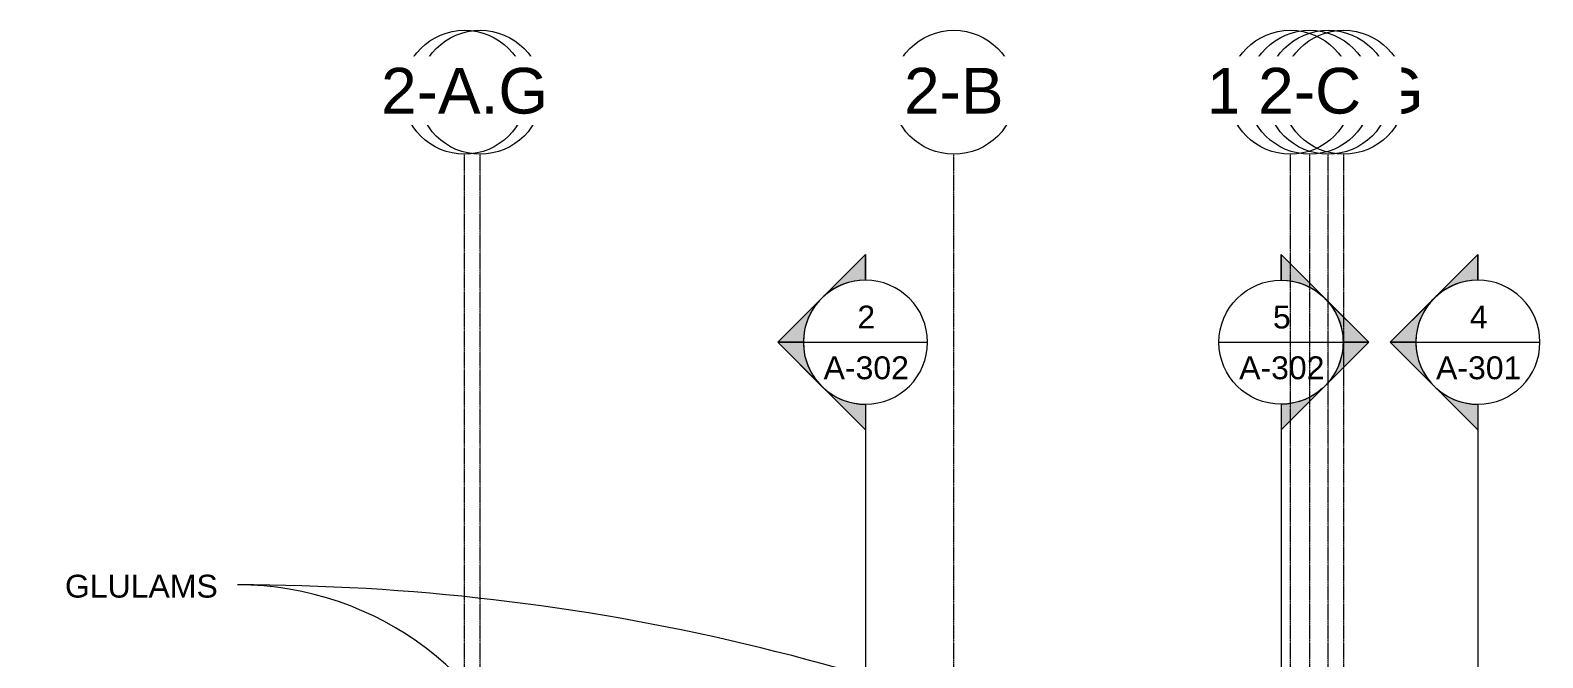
# Model space of a CAD drawing. Header units: inches. Extents: x 20426 to 36845, y -248 to 750.
# Drawn here: x 28957 to 29737, y 414 to 738 of the extents above; entities that cross this region are included whole.
import ezdxf

# ---------------------------------------------------------------- set-up
doc = ezdxf.new("R2010")
doc.units = ezdxf.units.IN
doc.header["$MEASUREMENT"] = 0
doc.linetypes.add('Grid Line 1_2_', pattern=[0.875, 0.5, -0.125, 0.125, -0.125])
for name, color, linetype, lineweight in [('G-ANNO-SYMB', 111, 'Continuous', 9), ('G-ANNO-TEXT', 231, 'Continuous', 9), ('S-GRID', 1, 'Continuous', 9), ('S-GRID-IDEN', 1, 'Continuous', 9)]:
    doc.layers.add(name, color=color, linetype=linetype, lineweight=lineweight)
doc.styles.add('Arial_1', font='arial.ttf', dxfattribs={"height": 23.60479})
doc.styles.add('Arial_2', font='arial.ttf', dxfattribs={"height": 11.802395})

# ---------------------------------------------------------------- blocks, each defined once
blk = doc.blocks.new('Grid - Grid Head - Circle-14747-Elevation - East')
at = {"layer": 'S-GRID-IDEN'}
blk.add_circle((-21143.8, 706.16), 32, dxfattribs=at)
blk = doc.blocks.new('Section - Section Head - Filled-1526-Elevation - East')
at = {"layer": 'G-ANNO-SYMB'}
h = blk.add_hatch(color=256, dxfattribs=at)
edge = h.paths.add_edge_path(flags=0)
edge.add_arc((-22272.83, 577.16), 32.04, 90, 132.0784, ccw=False)
edge.add_line((-22272.83, 609.2), (-22272.83, 622.41))
edge.add_line((-22272.83, 622.41), (-22294.31, 600.94))
h = blk.add_hatch(color=256, dxfattribs=at)
edge = h.paths.add_edge_path(flags=0)
edge.add_line((-22295.46, 599.78), (-22318.09, 577.16))
edge.add_line((-22318.09, 577.16), (-22304.83, 577.16))
edge.add_arc((-22272.83, 577.16), 32, 135, 180, ccw=False)
h = blk.add_hatch(color=256, dxfattribs=at)
edge = h.paths.add_edge_path(flags=0)
edge.add_arc((-22272.83, 577.16), 32, 180, 225, ccw=False)
edge.add_line((-22304.83, 577.16), (-22318.09, 577.16))
edge.add_line((-22318.09, 577.16), (-22295.46, 554.53))
h = blk.add_hatch(color=256, dxfattribs=at)
edge = h.paths.add_edge_path(flags=0)
edge.add_line((-22294.31, 553.37), (-22272.83, 531.9))
edge.add_line((-22272.83, 531.9), (-22272.83, 545.12))
edge.add_arc((-22272.83, 577.16), 32.04, 227.9216, 270, ccw=False)
for p, q in [((-22318.09, 577.16), (-22272.83, 622.41)), ((-22294.31, 600.94), (-22272.83, 622.41)), ((-22272.83, 609.16), (-22272.83, 622.41)), ((-22272.83, 622.41), (-22272.83, 609.2)), ((-22318.09, 577.16), (-22295.46, 599.78)), ((-22318.09, 577.16), (-22272.83, 531.9)), ((-22304.83, 577.16), (-22318.09, 577.16)), ((-22295.46, 554.53), (-22318.09, 577.16)), ((-22318.09, 577.16), (-22304.83, 577.16)), ((-22272.83, 531.9), (-22294.31, 553.37)), ((-22272.83, 545.16), (-22272.83, 531.9)), ((-22272.83, 545.12), (-22272.83, 531.9))]:
    blk.add_line(p, q, dxfattribs=at)
for radius, start, end in [(32, 90, 270), (32.04, 90, 132.0784), (32, 270, 90), (32, 135, 180), (32, 180, 225), (32.04, 227.9216, 270)]:
    blk.add_arc((-22272.83, 577.16), radius, start, end, dxfattribs=at)

msp = doc.modelspace()

# ---------------------------------------------------------------- linework, layer by layer
at = {"layer": 'G-ANNO-SYMB'}
for p, q in [((29355.53311, 577.15708), (29419.53311, 577.15708)), ((29569.80643, 577.15708), (29633.80643, 577.15708)), ((29671.33031, 577.15708), (29735.33031, 577.15708)), ((29387.53311, 545.15708), (29387.53311, -79.66081)), ((29601.80643, 545.15708), (29601.80643, -79.66081)), ((29703.33031, 545.15708), (29703.33031, -79.66081))]:
    msp.add_line(p, q, dxfattribs=at)
at = {"layer": 'G-ANNO-TEXT', "color": 145}
for centre, radius, start in [((29063.82432, -684.82661), 1136.75909, 63.3750715), ((29063.82432, 291.0566), 160.87588, 300.9877356)]:
    msp.add_arc(centre, radius, start, 90, dxfattribs=at)
at = {"layer": 'S-GRID', "linetype": 'Grid Line 1_2_'}
for p, q in [((29180.86059, -208.66081), (29180.86059, 674.15708)), ((29180.86059, -208.66081), (29180.86059, 674.15708)), ((29188.86059, -208.66081), (29188.86059, 674.15708)), ((29188.86059, -208.66081), (29188.86059, 674.15708)), ((29433.11059, -208.66081), (29433.11059, 674.15708)), ((29433.11059, -208.66081), (29433.11059, 674.15708)), ((29606.61059, -208.66081), (29606.61059, 674.15708)), ((29616.61059, -208.66081), (29616.61059, 674.15708)), ((29616.61059, -208.66081), (29616.61059, 674.15708)), ((29626.11059, -208.66081), (29626.11059, 674.15708)), ((29634.11059, -208.66081), (29634.11059, 674.15708))]:
    msp.add_line(p, q, dxfattribs=at)

# ---------------------------------------------------------------- block references
at = {"layer": 'G-ANNO-SYMB'}
for p in [(51660.3662, 0), (51976.1634, 0)]:
    msp.add_blockref('Section - Section Head - Filled-1526-Elevation - East', p, dxfattribs=at)
at = {"layer": 'G-ANNO-SYMB', "extrusion": (0, 0, -1)}
msp.add_blockref('Section - Section Head - Filled-1526-Elevation - East', (-7328.97334, 0), dxfattribs=at)
at = {"layer": 'S-GRID-IDEN'}
for p in [(50332.6634, 0), (50576.9134, 0), (50769.9134, 0)]:
    msp.add_blockref('Grid - Grid Head - Circle-14747-Elevation - East', p, dxfattribs=at)

# ---------------------------------------------------------------- texts
at = {"layer": 'G-ANNO-SYMB', "attachment_point": 2, "line_spacing_factor": 0.938532, "style": 'Arial_2'}
for s, insert, char_height, width in [('2', (29387.94294, 596.04924), 11.8024, 10.944), ('5', (29602.21626, 596.04924), 11.8024, 10.944), ('4', (29703.74014, 596.04924), 11.8024, 10.944), ('A-302', (29387.94294, 569.86758), 11.802395, 52.416), ('A-302', (29602.21626, 569.86758), 11.802395, 52.416), ('A-301', (29703.74014, 569.86758), 11.802395, 52.416)]:
    msp.add_mtext(s, dxfattribs=dict(at, insert=insert, char_height=char_height, width=width))
at = {"layer": 'G-ANNO-TEXT', "color": 145, "insert": (29053.58432, 457.18103), "char_height": 11.802395, "width": 93.744, "attachment_point": 3, "line_spacing_factor": 0.938532, "style": 'Arial_2', "bg_fill": 3, "box_fill_scale": 1.25, "bg_fill_color": 0, "bg_fill_transparency": 0}
msp.add_mtext('GLULAMS', dxfattribs=at)

# ---------------------------------------------------------------- next in the draw order: texts
at = {"layer": 'S-GRID-IDEN', "char_height": 23.60479, "width": 56.736, "attachment_point": 2, "line_spacing_factor": 0.938532, "style": 'Arial_1', "bg_fill": 3, "box_fill_scale": 1.25, "bg_fill_color": 0, "bg_fill_transparency": 0}
for s, insert in [('3-1', (29188.85444, 718.73957)), ('3-2', (29433.10444, 718.73957)), ('3-3', (29626.10444, 718.73957))]:
    msp.add_mtext(s, dxfattribs=dict(at, insert=insert))

# ---------------------------------------------------------------- next in the draw order: block references
at = {"layer": 'S-GRID-IDEN'}
for p in [(50324.6634, 0), (50576.9134, 0), (50777.9134, 0)]:
    msp.add_blockref('Grid - Grid Head - Circle-14747-Elevation - East', p, dxfattribs=at)

# ---------------------------------------------------------------- next in the draw order: texts
at = {"layer": 'S-GRID-IDEN', "char_height": 23.60479, "attachment_point": 2, "line_spacing_factor": 0.938532, "style": 'Arial_1', "bg_fill": 3, "box_fill_scale": 1.25, "bg_fill_color": 0, "bg_fill_transparency": 0}
for s, insert, width in [('3-1.G', (29180.85444, 718.73957), 98.208), ('2-B', (29433.10444, 718.73957), 61.056), ('3-3.G', (29634.10444, 718.73957), 98.208)]:
    msp.add_mtext(s, dxfattribs=dict(at, insert=insert, width=width))

# ---------------------------------------------------------------- next in the draw order: block references
at = {"layer": 'S-GRID-IDEN'}
for p in [(50332.6634, 0), (50760.4134, 0)]:
    msp.add_blockref('Grid - Grid Head - Circle-14747-Elevation - East', p, dxfattribs=at)

# ---------------------------------------------------------------- next in the draw order: texts
at = {"layer": 'S-GRID-IDEN', "char_height": 23.60479, "width": 61.056, "attachment_point": 2, "line_spacing_factor": 0.938532, "style": 'Arial_1', "bg_fill": 3, "box_fill_scale": 1.25, "bg_fill_color": 0, "bg_fill_transparency": 0}
for s, insert in [('2-A', (29188.85444, 718.73957)), ('1-A', (29616.60444, 718.73957))]:
    msp.add_mtext(s, dxfattribs=dict(at, insert=insert))

# ---------------------------------------------------------------- next in the draw order: block references
at = {"layer": 'S-GRID-IDEN'}
for p in [(50324.6634, 0), (50750.4134, 0)]:
    msp.add_blockref('Grid - Grid Head - Circle-14747-Elevation - East', p, dxfattribs=at)

# ---------------------------------------------------------------- next in the draw order: texts
at = {"layer": 'S-GRID-IDEN', "char_height": 23.60479, "width": 102.528, "attachment_point": 2, "line_spacing_factor": 0.938532, "style": 'Arial_1', "bg_fill": 3, "box_fill_scale": 1.25, "bg_fill_color": 0, "bg_fill_transparency": 0}
for s, insert in [('2-A.G', (29180.85444, 718.73957)), ('1-A.G', (29606.60444, 718.73957))]:
    msp.add_mtext(s, dxfattribs=dict(at, insert=insert))

# ---------------------------------------------------------------- next in the draw order: block references
at = {"layer": 'S-GRID-IDEN'}
msp.add_blockref('Grid - Grid Head - Circle-14747-Elevation - East', (50760.4134, 0), dxfattribs=at)

# ---------------------------------------------------------------- next in the draw order: texts
at = {"layer": 'S-GRID-IDEN', "insert": (29616.60444, 718.73957), "char_height": 23.60479, "width": 63.072, "attachment_point": 2, "line_spacing_factor": 0.938532, "style": 'Arial_1', "bg_fill": 3, "box_fill_scale": 1.25, "bg_fill_color": 0, "bg_fill_transparency": 0}
msp.add_mtext('2-C', dxfattribs=at)

doc.saveas('drawing.dxf')
